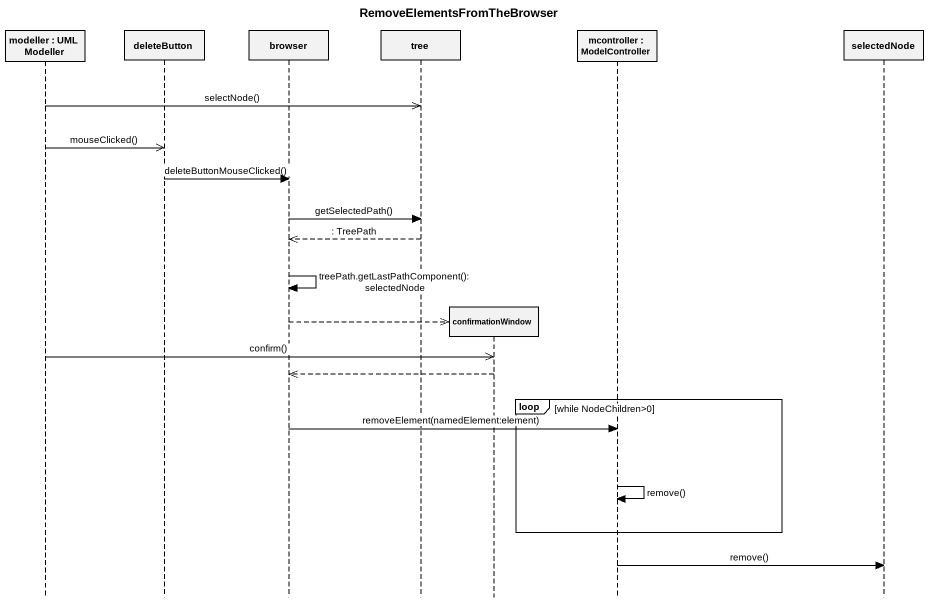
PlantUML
@startuml
title RemoveElementsFromTheBrowser
hide footbox
participant "modeller : UML Modeller" as modeller
participant deleteButton
participant browser
participant tree
participant confirmationWindow
participant "mcontroller : ModelController" as mcontroller
participant selectedNode

modeller ->> tree : selectNode()
modeller ->> deleteButton : mouseClicked()
deleteButton -> browser : deleteButtonMouseClicked()
browser -> tree : getSelectedPath()
tree -->> browser : : TreePath
browser -> browser : treePath.getLastPathComponent(): selectedNode
browser -->> confirmationWindow **
modeller ->> confirmationWindow : confirm()
confirmationWindow -->> browser
loop while NodeChildren>0
  browser -> mcontroller : removeElement(namedElement:element)
  mcontroller -> mcontroller : remove()
end
mcontroller -> selectedNode : remove()
@enduml
